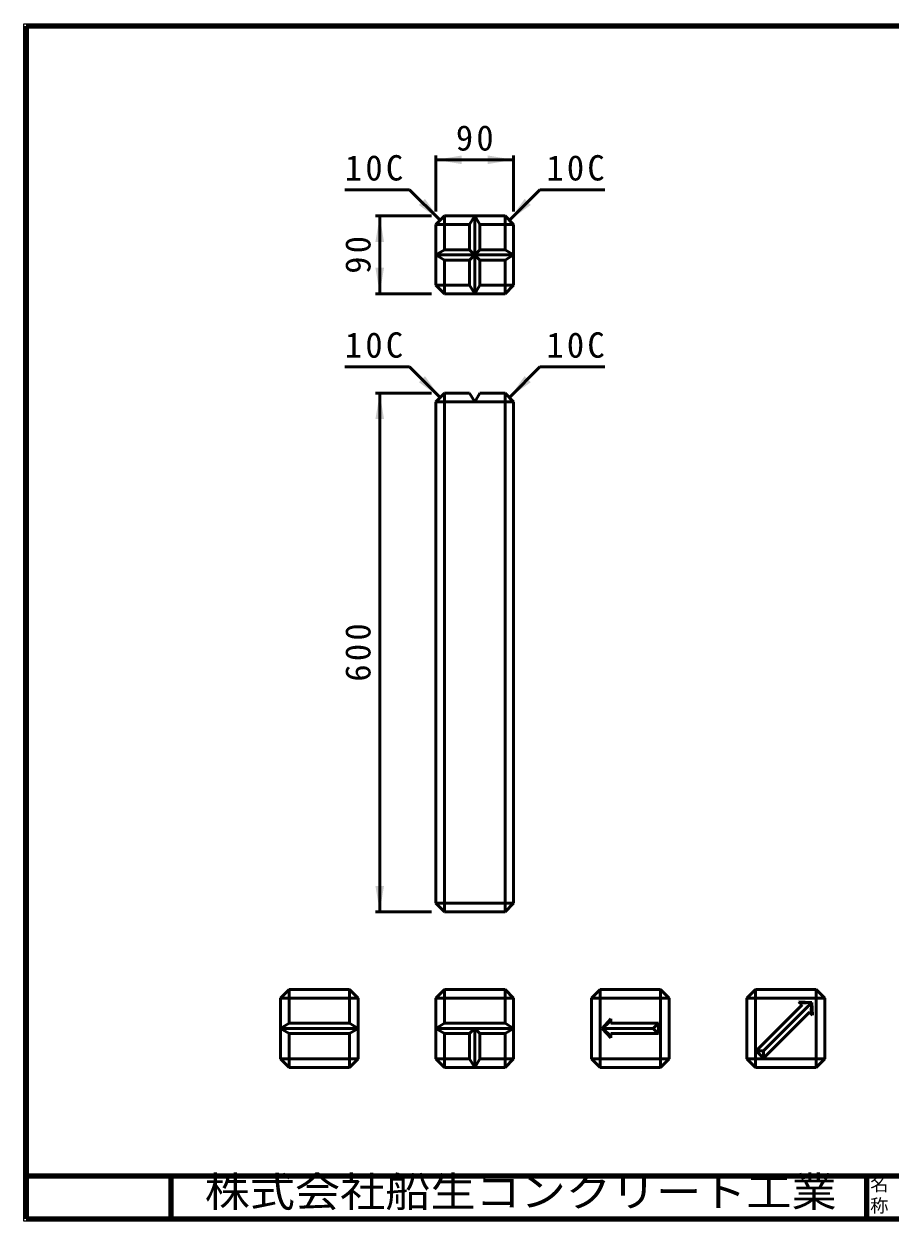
# Model space of a CAD drawing. Units: millimetres, scale not verified, with parts at other scales. Extents: x 100 to 4105, y 100 to 2870.
# Drawn here: x 100 to 2105, y 100 to 2870 of the extents above; entities that cross this region are included whole.
import ezdxf
from ezdxf.enums import TextEntityAlignment as Align

# ---------------------------------------------------------------- set-up
doc = ezdxf.new("R2010")
doc.units = ezdxf.units.MM
doc.header["$LTSCALE"] = 5
doc.layers.add('V-nasSTD', color=7, linetype='Continuous', lineweight=35)
doc.styles.add('ＭＳ ゴシック', font='')
doc.styles.get('ＭＳ ゴシック').set_extended_font_data('MS Gothic')

msp = doc.modelspace()

# ---------------------------------------------------------------- hatches: boundary and pattern name
at = {"layer": 'V-nasSTD'}
for points in [[(1113.565, 2565.666), (1053.565, 2555.666), (1113.565, 2545.666)], [(1173.565, 2545.666), (1233.565, 2555.666), (1173.565, 2565.666)], [(1028.209, 2465.164), (1063.565, 2415.666), (1014.067, 2451.022)], [(1258.92, 2465.164), (1223.565, 2415.666), (1273.062, 2451.022)], [(933.565, 2365.666), (923.565, 2425.666), (913.565, 2365.666)], [(913.565, 2305.666), (923.565, 2245.666), (933.565, 2305.666)], [(1028.209, 2055.164), (1063.565, 2005.666), (1014.067, 2041.022)], [(1258.92, 2055.164), (1223.565, 2005.666), (1273.062, 2041.022)], [(933.565, 1955.666), (923.565, 2015.666), (913.565, 1955.666)], [(913.565, 875.666), (923.565, 815.666), (933.565, 875.666)]]:
    msp.add_hatch(color=256, dxfattribs=at).paths.add_polyline_path(points)

# ---------------------------------------------------------------- linework, layer by layer
at = {"layer": 'V-nasSTD', "lineweight": 100}
for p, q in [((105, 2865), (105, 105)), ((4100, 2865), (105, 2865)), ((105, 205), (4100, 205)), ((440, 205), (440, 105)), ((2050, 205), (2050, 105)), ((105, 105), (4100, 105))]:
    msp.add_line(p, q, dxfattribs=at)
at = {"layer": 'V-nasSTD', "lineweight": 50}
for p, q in [((1053.565, 2565.666), (1053.565, 2435.666)), ((1233.565, 2555.666), (1053.565, 2555.666)), ((1233.565, 2565.666), (1233.565, 2435.666)), ((842.854, 2486.377), (992.854, 2486.377)), ((992.854, 2486.377), (1063.565, 2415.666)), ((1294.275, 2486.377), (1223.565, 2415.666)), ((1444.275, 2486.377), (1294.275, 2486.377)), ((913.565, 2425.666), (1043.565, 2425.666)), ((923.565, 2425.666), (923.565, 2245.666)), ((1053.565, 2405.666), (1073.565, 2425.666)), ((1213.565, 2425.666), (1073.565, 2425.666)), ((1073.565, 2347.666), (1073.565, 2425.666)), ((1131.565, 2405.666), (1143.565, 2425.666)), ((1143.565, 2425.666), (1143.565, 2245.666)), ((1143.565, 2425.666), (1155.565, 2405.666)), ((1213.565, 2425.666), (1233.565, 2405.666)), ((1213.565, 2425.666), (1213.565, 2347.666)), ((1053.565, 2405.666), (1053.565, 2265.666)), ((1053.565, 2405.666), (1131.565, 2405.666)), ((1131.565, 2405.666), (1131.565, 2347.666)), ((1155.565, 2405.666), (1155.565, 2347.666)), ((1155.565, 2405.666), (1233.565, 2405.666)), ((1233.565, 2265.666), (1233.565, 2405.666)), ((1073.565, 2347.666), (1053.565, 2335.666)), ((1233.565, 2335.666), (1053.565, 2335.666)), ((1053.565, 2335.666), (1073.565, 2323.666)), ((1073.565, 2347.666), (1131.565, 2347.666)), ((1131.565, 2347.666), (1155.565, 2323.666)), ((1155.565, 2347.666), (1131.565, 2323.666)), ((1213.565, 2347.666), (1155.565, 2347.666)), ((1213.565, 2347.666), (1233.565, 2335.666)), ((1233.565, 2335.666), (1213.565, 2323.666)), ((1073.565, 2323.666), (1131.565, 2323.666)), ((1073.565, 2245.666), (1073.565, 2323.666)), ((1131.565, 2323.666), (1131.565, 2265.666)), ((1213.565, 2323.666), (1155.565, 2323.666)), ((1155.565, 2265.666), (1155.565, 2323.666)), ((1213.565, 2323.666), (1213.565, 2245.666)), ((913.565, 2245.666), (1043.565, 2245.666)), ((1073.565, 2245.666), (1053.565, 2265.666)), ((1131.565, 2265.666), (1053.565, 2265.666)), ((1073.565, 2245.666), (1213.565, 2245.666)), ((1131.565, 2265.666), (1143.565, 2245.666)), ((1143.565, 2245.666), (1155.565, 2265.666)), ((1233.565, 2265.666), (1155.565, 2265.666)), ((1233.565, 2265.666), (1213.565, 2245.666)), ((842.854, 2076.377), (992.854, 2076.377)), ((992.854, 2076.377), (1063.565, 2005.666)), ((1294.275, 2076.377), (1223.565, 2005.666)), ((1444.275, 2076.377), (1294.275, 2076.377)), ((913.565, 2015.666), (1043.565, 2015.666)), ((923.565, 2015.666), (923.565, 815.666)), ((1053.565, 1995.666), (1073.565, 2015.666)), ((1053.565, 1995.666), (1053.565, 835.666)), ((1053.565, 1995.666), (1233.565, 1995.666)), ((1073.565, 815.666), (1073.565, 2015.666)), ((1073.565, 2015.666), (1131.565, 2015.666)), ((1131.565, 2015.666), (1143.565, 1995.666)), ((1143.565, 1995.666), (1155.565, 2015.666)), ((1213.565, 2015.666), (1155.565, 2015.666)), ((1213.565, 2015.666), (1233.565, 1995.666)), ((1213.565, 815.666), (1213.565, 2015.666)), ((1233.565, 835.666), (1233.565, 1995.666)), ((1073.565, 815.666), (1053.565, 835.666)), ((1053.565, 835.666), (1233.565, 835.666)), ((1213.565, 815.666), (1233.565, 835.666)), ((913.565, 815.666), (1043.565, 815.666)), ((1073.565, 815.666), (1213.565, 815.666)), ((693.565, 615.666), (713.565, 635.666)), ((693.565, 615.666), (693.565, 475.666)), ((693.565, 615.666), (873.565, 615.666)), ((853.565, 635.666), (713.565, 635.666)), ((713.565, 557.666), (713.565, 635.666)), ((853.565, 635.666), (873.565, 615.666)), ((853.565, 635.666), (853.565, 557.666)), ((873.565, 475.666), (873.565, 615.666)), ((1053.565, 615.666), (1073.565, 635.666)), ((1053.565, 615.666), (1053.565, 475.666)), ((1053.565, 615.666), (1233.565, 615.666)), ((1213.565, 635.666), (1073.565, 635.666)), ((1073.565, 557.666), (1073.565, 635.666)), ((1213.565, 635.666), (1233.565, 615.666)), ((1213.565, 635.666), (1213.565, 557.666)), ((1233.565, 475.666), (1233.565, 615.666)), ((1413.565, 615.666), (1433.565, 635.666)), ((1413.565, 615.666), (1413.565, 475.666)), ((1593.565, 615.666), (1413.565, 615.666)), ((1573.565, 635.666), (1433.565, 635.666)), ((1433.565, 635.666), (1433.565, 455.666)), ((1573.565, 635.666), (1593.565, 615.666)), ((1573.565, 635.666), (1573.565, 455.666)), ((1593.565, 475.666), (1593.565, 615.666)), ((1773.565, 615.666), (1793.565, 635.666)), ((1773.565, 615.666), (1773.565, 475.666)), ((1953.565, 615.666), (1773.565, 615.666)), ((1933.565, 635.666), (1793.565, 635.666)), ((1793.565, 635.666), (1793.565, 455.666)), ((1933.565, 635.666), (1953.565, 615.666)), ((1933.565, 635.666), (1933.565, 455.666)), ((1953.565, 475.666), (1953.565, 615.666)), ((1794.975, 494.048), (1901.041, 600.114)), ((1923.669, 605.77), (1811.946, 494.048)), ((1811.946, 477.077), (1918.012, 583.143)), ((1893.97, 607.185), (1901.041, 600.114)), ((1923.669, 605.77), (1893.97, 607.185)), ((1923.669, 605.77), (1899.295, 603.794)), ((1899.295, 603.794), (1901.041, 600.114)), ((1918.012, 583.143), (1925.083, 576.072)), ((1921.692, 581.397), (1918.012, 583.143)), ((1923.669, 605.77), (1921.692, 581.397)), ((1923.669, 605.77), (1925.083, 576.072)), ((713.565, 557.666), (693.565, 545.666)), ((713.565, 557.666), (853.565, 557.666)), ((853.565, 557.666), (873.565, 545.666)), ((1073.565, 557.666), (1053.565, 545.666)), ((1073.565, 557.666), (1213.565, 557.666)), ((1213.565, 557.666), (1233.565, 545.666)), ((1438.565, 545.666), (1458.565, 567.666)), ((1438.565, 545.666), (1457.197, 561.504)), ((1457.197, 561.504), (1458.565, 557.666)), ((1458.565, 557.666), (1458.565, 567.666)), ((1568.565, 557.666), (1458.565, 557.666)), ((1568.565, 557.666), (1556.565, 545.666)), ((1568.565, 557.666), (1568.565, 533.666)), ((873.565, 545.666), (693.565, 545.666)), ((693.565, 545.666), (713.565, 533.666)), ((713.565, 533.666), (853.565, 533.666)), ((713.565, 455.666), (713.565, 533.666)), ((873.565, 545.666), (853.565, 533.666)), ((853.565, 533.666), (853.565, 455.666)), ((1233.565, 545.666), (1053.565, 545.666)), ((1053.565, 545.666), (1073.565, 533.666)), ((1073.565, 455.666), (1073.565, 533.666)), ((1073.565, 533.666), (1131.565, 533.666)), ((1131.565, 533.666), (1143.565, 545.666)), ((1131.565, 533.666), (1131.565, 475.666)), ((1143.565, 545.666), (1143.565, 455.666)), ((1143.565, 545.666), (1155.565, 533.666)), ((1155.565, 475.666), (1155.565, 533.666)), ((1155.565, 533.666), (1213.565, 533.666)), ((1233.565, 545.666), (1213.565, 533.666)), ((1213.565, 533.666), (1213.565, 455.666)), ((1438.565, 545.666), (1556.565, 545.666)), ((1438.565, 545.666), (1458.565, 523.666)), ((1438.565, 545.666), (1457.197, 529.829)), ((1457.197, 529.829), (1458.565, 533.666)), ((1568.565, 533.666), (1458.565, 533.666)), ((1458.565, 523.666), (1458.565, 533.666)), ((1556.565, 545.666), (1568.565, 533.666)), ((713.565, 455.666), (693.565, 475.666)), ((873.565, 475.666), (693.565, 475.666)), ((873.565, 475.666), (853.565, 455.666)), ((1073.565, 455.666), (1053.565, 475.666)), ((1131.565, 475.666), (1053.565, 475.666)), ((1131.565, 475.666), (1143.565, 455.666)), ((1143.565, 455.666), (1155.565, 475.666)), ((1233.565, 475.666), (1155.565, 475.666)), ((1233.565, 475.666), (1213.565, 455.666)), ((1433.565, 455.666), (1413.565, 475.666)), ((1593.565, 475.666), (1413.565, 475.666)), ((1593.565, 475.666), (1573.565, 455.666)), ((1793.565, 455.666), (1773.565, 475.666)), ((1953.565, 475.666), (1773.565, 475.666)), ((1811.946, 477.077), (1794.975, 494.048)), ((1811.946, 494.048), (1794.975, 494.048)), ((1811.946, 477.077), (1811.946, 494.048)), ((1953.565, 475.666), (1933.565, 455.666)), ((713.565, 455.666), (853.565, 455.666)), ((1073.565, 455.666), (1213.565, 455.666)), ((1433.565, 455.666), (1573.565, 455.666)), ((1793.565, 455.666), (1933.565, 455.666))]:
    msp.add_line(p, q, dxfattribs=at)
at = {"layer": 'V-nasSTD', "lineweight": 13}
msp.add_lwpolyline([(100, 100), (100, 2870), (4105, 2870), (4105, 100)], close=True, dxfattribs=at)

# ---------------------------------------------------------------- texts
at = {"layer": 'V-nasSTD', "style": 'ＭＳ ゴシック', "width": 1.1}
msp.add_text('株式会社船生コンクリート工業', height=69.65, dxfattribs=at).set_placement((518.279, 202.55), align=Align.TOP_LEFT)
at = {"layer": 'V-nasSTD', "style": 'ＭＳ ゴシック'}
for s, p in [('名', (2058.982, 200.999)), ('称', (2058.976, 151.01))]:
    msp.add_text(s, height=30.79, dxfattribs=at).set_placement(p, align=Align.TOP_LEFT)
at = {"layer": 'V-nasSTD', "char_height": 58.65, "attachment_point": 1, "style": 'ＭＳ ゴシック'}
for s, insert in [('\\T1.19;90', (1099.815, 2635.666)), ('\\T1.19;10C', (842.854, 2566.377)), ('\\T1.19;10C', (1309.275, 2566.377)), ('\\T1.19;10C', (842.854, 2156.377)), ('\\T1.19;10C', (1309.275, 2156.377))]:
    msp.add_mtext(s, dxfattribs=dict(at, insert=insert))
at = {"layer": 'V-nasSTD', "char_height": 58.65, "attachment_point": 1, "rotation": 90, "style": 'ＭＳ ゴシック'}
for s, insert in [('\\T1.19;90', (843.565, 2291.916)), ('\\T1.19;600', (843.565, 1348.166))]:
    msp.add_mtext(s, dxfattribs=dict(at, insert=insert))

doc.saveas('drawing.dxf')
